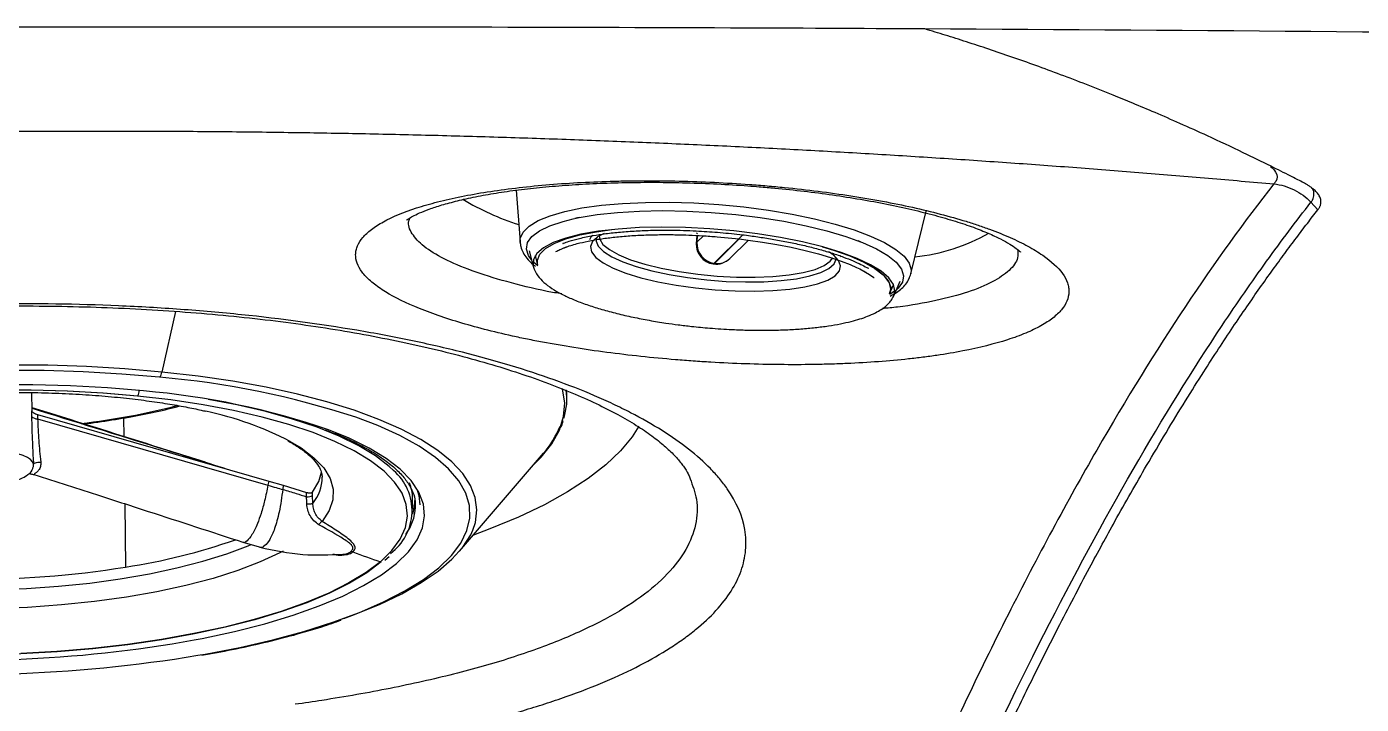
# Model space of a CAD drawing. Extents: x 527 to 611, y 788 to 934.
# Drawn here: x 569.44 to 575.27, y 879.63 to 882.59 of the extents above; entities that cross this region are included whole.
import ezdxf

# ---------------------------------------------------------------- set-up
doc = ezdxf.new("R2010")
doc.units = 0
doc.header["$MEASUREMENT"] = 0
doc.layers.add('1', color=4, linetype='Continuous')
doc.layers.add('GEOMETRY', color=3, linetype='Continuous', lineweight=25)

# ---------------------------------------------------------------- blocks, each defined once
blk = doc.blocks.new('2026_FLAIR')
at = {"layer": 'GEOMETRY'}
for p, q in [((44.5106, 78.5089), (44.5279, 78.2827)), ((47.9834, 78.456), (48.0137, 78.4225)), ((46.2353, 78.1434), (46.3019, 78.4166)), ((45.3011, 78.3183), (45.3031, 78.3223)), ((45.5018, 78.3137), (45.3764, 78.1893)), ((44.5281, 78.2799), (44.5279, 78.2827)), ((45.3003, 78.311), (45.2982, 78.2761)), ((45.3024, 78.3109), (45.3006, 78.2812)), ((45.3006, 78.2812), (45.3292, 78.3095)), ((45.3781, 78.189), (45.4857, 78.2958)), ((45.4446, 78.2104), (45.5257, 78.2909)), ((46.0157, 78.2833), (46.0049, 78.2875)), ((44.5681, 78.2442), (44.5859, 78.176)), ((44.594, 78.223), (44.6049, 78.1809)), ((45.8981, 78.2285), (45.8979, 78.2333)), ((45.3712, 78.1869), (45.3729, 78.1866)), ((45.3764, 78.1893), (45.3781, 78.189)), ((46.1427, 78.0555), (46.1603, 78.0952)), ((46.1607, 78.0475), (46.1893, 78.1119)), ((46.18, 78.0808), (46.1724, 78.0739)), ((46.1571, 78.0404), (46.1607, 78.0475)), ((43.0231, 77.9793), (42.9635, 77.7143)), ((42.3967, 77.5434), (42.395, 77.6243)), ((44.7326, 77.6014), (44.7324, 77.6142)), ((42.3929, 77.5448), (42.3934, 77.5192)), ((42.4198, 77.5289), (43.4301, 77.2374)), ((42.4202, 77.5099), (43.4266, 77.2195)), ((42.7955, 77.5135), (42.7966, 77.4324)), ((42.4003, 77.3395), (42.4016, 77.312)), ((44.2635, 76.9309), (44.6302, 77.3593)), ((43.4301, 77.2374), (43.4266, 77.2195)), ((43.4301, 77.2374), (43.4933, 77.2192)), ((43.4933, 77.2192), (43.4912, 77.2009)), ((43.4933, 77.2192), (43.5944, 77.1883)), ((45.2695, 77.2525), (45.2708, 77.248)), ((43.5951, 77.1695), (43.5944, 77.1883)), ((43.6215, 77.1746), (43.6209, 77.1889)), ((43.6224, 77.1403), (43.6215, 77.1746)), ((44.0596, 77.1146), (44.0586, 77.1629)), ((42.8006, 77.1386), (42.8043, 76.862)), ((44.071, 77.1233), (44.0711, 77.1333)), ((43.3169, 76.9705), (43.3936, 76.9482)), ((43.9375, 76.8926), (43.9564, 76.9087))]:
    blk.add_line(p, q, dxfattribs=at)
at = {"layer": 'GEOMETRY', "flags": 128}
for points in [[(44.5279, 78.2827), (44.5287, 78.2984), (44.5411, 78.3261), (44.5674, 78.3521), (44.607, 78.3759), (44.6593, 78.3973), (44.7235, 78.4158), (44.7985, 78.4311), (44.8832, 78.443), (44.976, 78.4512), (45.0754, 78.4557), (45.18, 78.4564), (45.2878, 78.4532), (45.3972, 78.4463), (45.5064, 78.4356), (45.6135, 78.4215), (45.7168, 78.4041), (45.8146, 78.3837), (45.9053, 78.3606), (45.9875, 78.3353), (46.0597, 78.3082), (46.1208, 78.2796), (46.1697, 78.2501), (46.2058, 78.2201), (46.2283, 78.1902), (46.2369, 78.1608), (46.2353, 78.1434)], [(44.5786, 78.2039), (44.5654, 78.2228), (44.5562, 78.2518), (44.5611, 78.2798), (44.58, 78.3063), (44.6126, 78.3309), (44.6583, 78.3531), (44.7164, 78.3726), (44.7594, 78.3834)], [(44.7594, 78.3834), (44.7858, 78.389), (44.8654, 78.4021), (44.9538, 78.4116), (45.0495, 78.4174), (45.1508, 78.4194), (45.2561, 78.4175), (45.3635, 78.4117), (45.4712, 78.4023), (45.5773, 78.3892), (45.68, 78.3728), (45.7776, 78.3534), (45.8684, 78.3312), (45.9509, 78.3067), (46.0158, 78.2833)], [(45.1482, 78.3473), (45.0493, 78.3451), (44.9561, 78.339), (44.8704, 78.3293), (44.7937, 78.316), (44.7274, 78.2993), (44.6726, 78.2797), (44.6304, 78.2574), (44.6015, 78.2329), (44.5863, 78.2065), (44.5852, 78.1787), (44.5859, 78.176)], [(44.6049, 78.1809), (44.6037, 78.2036), (44.6149, 78.2298), (44.6396, 78.2542), (44.6774, 78.2766), (44.7277, 78.2965), (44.7895, 78.3136), (44.8618, 78.3275), (44.9284, 78.3364)], [(44.8959, 78.32), (44.8668, 78.3046), (44.8516, 78.2926)], [(46.1607, 78.0475), (46.1657, 78.0684), (46.1597, 78.0966), (46.1397, 78.1254), (46.1061, 78.1544), (46.0594, 78.1829), (46.0005, 78.2104), (45.9304, 78.2366), (45.8504, 78.2608), (45.762, 78.2828), (45.6666, 78.302), (45.566, 78.3181), (45.462, 78.3309), (45.3565, 78.3402), (45.2512, 78.3456), (45.1482, 78.3473)], [(44.8459, 78.312), (44.8377, 78.303), (44.8312, 78.2921)], [(44.8516, 78.2926), (44.8442, 78.2842), (44.8353, 78.2621), (44.8401, 78.2389), (44.8587, 78.2151), (44.8905, 78.1913), (44.9348, 78.1682), (44.9904, 78.1464), (45.0559, 78.1263), (45.1297, 78.1086), (45.2099, 78.0936), (45.2944, 78.0817), (45.3811, 78.0732), (45.4679, 78.0684), (45.5525, 78.0674), (45.6327, 78.0702), (45.7066, 78.0766), (45.7723, 78.0867), (45.8281, 78.1), (45.8726, 78.1163), (45.9046, 78.1352), (45.9235, 78.1561), (45.9286, 78.1786), (45.9199, 78.2021), (45.8975, 78.2259), (45.8806, 78.2383)], [(44.86, 78.2927), (44.8603, 78.2868), (44.8699, 78.2638), (44.893, 78.2405), (44.9291, 78.2175), (44.9771, 78.1954), (45.0358, 78.1747), (45.1038, 78.156), (45.1791, 78.1399), (45.2598, 78.1267), (45.3438, 78.1168), (45.4288, 78.1104), (45.5127, 78.1077), (45.5933, 78.1088), (45.6683, 78.1136), (45.7359, 78.1221), (45.7943, 78.1339), (45.8419, 78.1489), (45.8775, 78.1665), (45.9001, 78.1864), (45.9092, 78.208), (45.9093, 78.2093)], [(44.8741, 78.3091), (44.876, 78.2953), (44.8903, 78.2722), (44.9182, 78.249), (44.9589, 78.2264), (45.0113, 78.2049), (45.0739, 78.1851), (45.145, 78.1676), (45.2228, 78.1529), (45.305, 78.1413), (45.3894, 78.1332), (45.4737, 78.1288), (45.5557, 78.1282), (45.633, 78.1314), (45.7035, 78.1384), (45.7654, 78.1489), (45.8169, 78.1627), (45.8566, 78.1793), (45.8835, 78.1984), (45.8944, 78.2133)], [(45.2982, 78.2761), (45.2983, 78.2768), (45.3006, 78.2812)], [(45.3891, 78.3053), (45.4855, 78.2958), (45.5243, 78.2911), (45.5871, 78.2822), (45.6495, 78.2718), (45.7127, 78.2595), (45.7741, 78.2458), (45.832, 78.2308), (45.8849, 78.2151), (45.9317, 78.1991), (45.9709, 78.1837), (45.9983, 78.1716), (46.0126, 78.1646), (46.0549, 78.1405), (46.0738, 78.1272), (46.0743, 78.1268), (46.0745, 78.1267), (46.0745, 78.1267), (46.0745, 78.1267)], [(46.1427, 78.0555), (46.1476, 78.0759), (46.1417, 78.1034), (46.1222, 78.1316), (46.0893, 78.1598), (46.0438, 78.1877), (45.9862, 78.2146), (45.9178, 78.2401), (45.8488, 78.2613)], [(45.8488, 78.2613), (45.8978, 78.2466), (45.969, 78.2216), (46.0295, 78.195), (46.0784, 78.1673), (46.1147, 78.1391), (46.1378, 78.1109), (46.1473, 78.0831), (46.1431, 78.0563), (46.1427, 78.0555)], [(46.0158, 78.2833), (46.0235, 78.2802), (46.0852, 78.2522), (46.1348, 78.2232), (46.1715, 78.1938), (46.1946, 78.1643), (46.2038, 78.1353), (46.1989, 78.1073), (46.18, 78.0808)], [(44.6057, 78.1781), (44.5885, 78.1933), (44.5844, 78.1975)], [(45.9314, 78.2163), (45.929, 78.22), (45.927, 78.2228)], [(45.3712, 78.1869), (45.3726, 78.1869), (45.3764, 78.1893)], [(45.3729, 78.1866), (45.3743, 78.1867), (45.3781, 78.189)], [(46.1657, 78.0685), (46.1474, 78.0563), (46.1415, 78.0528)], [(42.9635, 77.7143), (42.8008, 77.7284), (42.6342, 77.7382), (42.4649, 77.7436), (42.2939, 77.7447)], [(42.953, 77.6914), (42.7883, 77.7055), (42.6197, 77.7152), (42.4482, 77.7205), (42.2752, 77.7212), (42.1017, 77.7173), (41.9289, 77.7089), (41.7581, 77.6961), (41.5903, 77.6789), (41.4268, 77.6575), (41.2686, 77.632), (41.1169, 77.6025), (40.9726, 77.5693), (40.8368, 77.5326), (40.7103, 77.4926), (40.5941, 77.4497), (40.5828, 77.4451)], [(44.3215, 77.0228), (44.3329, 77.0571), (44.3397, 77.1114), (44.3326, 77.1654), (44.3118, 77.2188), (44.2774, 77.2713), (44.2295, 77.3224), (44.1686, 77.3719), (44.0949, 77.4195), (44.0091, 77.4648), (43.9115, 77.5075), (43.8029, 77.5474), (43.684, 77.5842), (43.5555, 77.6177), (43.4183, 77.6477), (43.2733, 77.6738), (43.1214, 77.6961), (42.9635, 77.7143)], [(40.4985, 77.2292), (40.5615, 77.2767), (40.637, 77.3226), (40.7244, 77.3665), (40.8232, 77.408), (40.9326, 77.4468), (41.0516, 77.4827), (41.1795, 77.5153), (41.3152, 77.5445), (41.4577, 77.5699), (41.606, 77.5914), (41.7588, 77.6089), (41.9151, 77.6221), (42.0736, 77.6311), (42.2332, 77.6357), (42.3926, 77.6358), (42.5506, 77.6316), (42.706, 77.623), (42.8576, 77.6101)], [(44.0044, 77.1985), (43.9798, 77.2332), (43.9338, 77.2805), (43.8747, 77.3262), (43.803, 77.3698), (43.7191, 77.411), (43.6237, 77.4495), (43.5176, 77.485), (43.4015, 77.5173), (43.2763, 77.5461), (43.143, 77.5712), (43.0027, 77.5923), (42.8563, 77.6094), (42.705, 77.6223), (42.5499, 77.6309), (42.3922, 77.6351), (42.2331, 77.6349)], [(42.8828, 77.6315), (42.7253, 77.6449), (42.5639, 77.6538), (42.3997, 77.6582), (42.2341, 77.658), (42.0683, 77.6532), (41.9036, 77.6439), (41.7413, 77.6302), (41.5825, 77.612), (41.4284, 77.5897), (41.2804, 77.5633), (41.1394, 77.533), (41.0065, 77.4991), (40.8828, 77.4618), (40.7692, 77.4215), (40.7363, 77.4084)], [(44.5858, 77.3075), (44.6203, 77.3423), (44.6669, 77.401), (44.6997, 77.4603), (44.7185, 77.52), (44.7233, 77.5797), (44.7139, 77.6391), (44.713, 77.6425)], [(44.7324, 77.6142), (44.7322, 77.6187), (44.731, 77.6352)], [(43.9751, 77.2839), (43.956, 77.3017), (43.8961, 77.3479), (43.8234, 77.3921), (43.7384, 77.4338), (43.6418, 77.4729), (43.5343, 77.5089), (43.4167, 77.5416), (43.2899, 77.5707), (43.165, 77.5944)], [(42.4198, 77.5289), (42.42, 77.5182), (42.4202, 77.5099)], [(43.1205, 76.4762), (43.1515, 76.4816), (43.3033, 76.5111), (43.4475, 76.5442), (43.5834, 76.5809), (43.7098, 76.6209), (43.826, 76.6638), (43.9312, 76.7094), (44.0246, 76.7574), (44.1056, 76.8074), (44.1736, 76.8592), (44.2283, 76.9123), (44.2691, 76.9663), (44.2959, 77.021), (44.3085, 77.0759), (44.3067, 77.1307), (44.2906, 77.185), (44.2602, 77.2384), (44.2159, 77.2906), (44.1579, 77.3412), (44.0865, 77.3898), (44.0024, 77.4362), (43.906, 77.48), (43.8106, 77.5165)], [(43.1045, 76.5435), (43.1397, 76.5503), (43.2807, 76.5806), (43.4136, 76.6145), (43.5373, 76.6517), (43.6509, 76.6921), (43.7535, 76.7352), (43.8444, 76.7808), (43.9228, 76.8284), (43.9882, 76.8778), (44.0401, 76.9286), (44.078, 76.9803), (44.1018, 77.0327), (44.1111, 77.0852), (44.106, 77.1375), (44.0864, 77.1891), (44.0525, 77.2398), (44.0047, 77.2891), (43.9431, 77.3366), (43.8684, 77.382), (43.7811, 77.4249), (43.6917, 77.4613)], [(45.0472, 77.4772), (45.0182, 77.4312), (44.967, 77.3692), (44.9027, 77.3083), (44.8256, 77.2486), (44.7359, 77.1906), (44.6341, 77.1344), (44.5207, 77.0803), (44.3962, 77.0286), (44.3239, 77.0015)], [(43.524, 77.4108), (43.5713, 77.3824), (43.6277, 77.3398), (43.6702, 77.2954), (43.6983, 77.2496), (43.7117, 77.2028), (43.7103, 77.1556), (43.6941, 77.1084), (43.6633, 77.0616)], [(42.4016, 77.312), (42.3982, 77.3222), (42.3895, 77.332), (42.3757, 77.3411), (42.3571, 77.3492), (42.3344, 77.3562), (42.3081, 77.3619), (42.279, 77.366), (42.2478, 77.3685)], [(43.621, 77.1886), (43.6487, 77.2355), (43.6603, 77.276)], [(43.918, 76.8855), (43.9678, 76.9343), (44.0043, 76.984), (44.0271, 77.0342), (44.036, 77.0847), (44.0311, 77.1349), (44.0123, 77.1845), (44.0044, 77.1985)], [(44.0589, 77.0935), (44.0671, 77.1236), (44.0704, 77.1632)], [(44.0799, 77.1934), (44.0855, 77.174), (44.0907, 77.1337)], [(43.7575, 76.6374), (43.8051, 76.6548), (43.9135, 76.6988), (44.0108, 76.7453), (44.0965, 76.7939), (44.1699, 76.8443), (44.2306, 76.8961), (44.2782, 76.9491), (44.3124, 77.0029), (44.3215, 77.0228)], [(43.4924, 76.9317), (43.4789, 76.9246), (43.3928, 76.8844), (43.295, 76.8469), (43.1865, 76.8124), (43.0683, 76.7813), (42.9417, 76.7539), (42.8079, 76.7304), (42.6682, 76.7111), (42.5239, 76.6962), (42.3766, 76.6858), (42.2275, 76.68), (42.0783, 76.6789), (41.9304, 76.6825), (41.7851, 76.6907), (41.6441, 76.7036), (41.5086, 76.7208), (41.38, 76.7424), (41.2595, 76.768), (41.2062, 76.7813)], [(41.329, 76.8382), (41.4227, 76.8194), (41.5458, 76.7995), (41.6751, 76.7836), (41.8094, 76.7719), (41.9475, 76.7644), (42.0881, 76.7612), (42.2298, 76.7625), (42.3712, 76.768), (42.5111, 76.7779), (42.6481, 76.792), (42.781, 76.8101), (42.9084, 76.8322), (43.0291, 76.8579), (43.1421, 76.8871), (43.2462, 76.9195), (43.3405, 76.9547), (43.3535, 76.9601)], [(43.9216, 76.8847), (43.8586, 76.8372), (43.7831, 76.7913), (43.6957, 76.7474), (43.5969, 76.7059), (43.4876, 76.6671), (43.3685, 76.6312), (43.2406, 76.5986), (43.1049, 76.5695), (42.9624, 76.544), (42.8141, 76.5225), (42.6613, 76.505), (42.505, 76.4918), (42.3465, 76.4828), (42.1869, 76.4783), (42.0275, 76.4781), (41.8695, 76.4823), (41.7141, 76.4909), (41.5625, 76.5038)], [(43.918, 76.8855), (43.8552, 76.8381), (43.7806, 76.7927)], [(43.7806, 76.7927), (43.7799, 76.7923), (43.6926, 76.7485), (43.594, 76.7071), (43.4849, 76.6683), (43.3661, 76.6325), (43.2385, 76.6), (43.103, 76.5709), (42.9608, 76.5455), (42.8129, 76.524), (42.6603, 76.5066), (42.5044, 76.4934), (42.3462, 76.4845)]]:
    blk.add_lwpolyline(points, dxfattribs=at)
at = {"layer": 'GEOMETRY'}
for centre, radius, start, end in [((44.8775, 79.4673), 1.1644, 239.02103, 252.22776), ((46.1585, 79.0724), 0.8604, 276.32417, 299.08731), ((45.383, 78.271), 0.085, 176.57769, 261.97944), ((45.389, 78.2768), 0.0885, 177.17859, 261.76522), ((45.3847, 78.2708), 0.085, 261.97944, 314.76286), ((45.3898, 78.2666), 0.0784, 261.38537, 314.29972), ((45.8056, 77.7502), 0.4829, 59.66383, 59.91179), ((42.9187, 77.721), 0.0453, 319.23418, 351.59776), ((42.6303, 73.9196), 3.7855, 71.83266, 85.10925), ((42.8287, 77.6311), 0.0357, 324.09275, 3.56933), ((42.606, 74.3074), 3.3356, 71.00331, 85.23849), ((44.472, 77.5959), 0.2606, 341.45631, 8.89028), ((42.2544, 80.5801), 3.111, 276.57556, 284.43793), ((42.4188, 77.5491), 0.0392, 229.64136, 272.07118), ((42.8538, 76.1182), 1.456, 62.5914, 78.05061), ((44.3389, 77.6192), 0.3903, 318.26491, 338.78274), ((43.8248, 77.1078), 0.2315, 306.32299, 49.52206), ((43.487, 77.254), 0.1768, 320.01272, 0.06063), ((43.8627, 77.1577), 0.196, 1.51755, 21.46464), ((43.6016, 77.2067), 0.0378, 260.16391, 301.85113), ((43.8464, 77.1356), 0.225, 324.46702, 356.86374), ((42.4177, 79.4399), 2.6067, 278.5284, 289.41171), ((43.7905, 76.9116), 0.0187, 67.76261, 95.83312), ((44.4724, 78.6127), 1.814, 248.16036, 252.20539), ((42.131, 81.0536), 4.2454, 259.97179, 279.12623), ((43.9239, 76.9038), 0.0193, 252.15207, 263.05339), ((42.1002, 82.1418), 5.6877, 264.32012, 280.17035), ((42.0889, 82.7224), 6.3308, 264.364, 279.37892)]:
    blk.add_arc(centre, radius, start, end, dxfattribs=at)
for points, knots in [([(46.2967, 79.2136), (46.0134, 79.2151), (44.2476, 79.2234), (41.7404, 79.223), (39.2984, 79.2076), (38.3391, 79.1991), (38.1211, 79.197)], [0.5441167, 0.5441167, 0.5441167, 0.5441167, 0.5679985, 0.6929985, 0.7554985, 0.7738818, 0.7738818, 0.7738818, 0.7738818]), ([(51.365, 79.1623), (50.8749, 79.1696), (49.1855, 79.1922), (47.496, 79.207), (46.2967, 79.2136)], [0.7738818, 0.7738818, 0.7738818, 0.7738818, 0.8152073, 0.9163255, 0.9163255, 0.9163255, 0.9163255]), ([(47.119, 78.9243), (47.1189, 78.9243), (47.08, 78.94), (47.0036, 78.9704), (46.891, 79.0134), (46.7823, 79.0534), (46.6776, 79.0905), (46.5768, 79.1249), (46.48, 79.1567), (46.387, 79.1862), (46.3264, 79.2046), (46.2967, 79.2136)], [0, 0, 0, 0, 0.000203, 0.141509, 0.278164, 0.410161, 0.53749, 0.660145, 0.778118, 0.891405, 1, 1, 1, 1]), ([(47.9456, 78.5444), (47.9288, 78.5531), (47.8833, 78.5764), (47.7975, 78.6195), (47.6763, 78.6787), (47.5436, 78.741), (47.415, 78.799), (47.3062, 78.8465), (47.2087, 78.8877), (47.1476, 78.9126), (47.119, 78.9243)], [0, 0, 0, 0, 0.060964, 0.164615, 0.311005, 0.500207, 0.645865, 0.77773, 0.895781, 1, 1, 1, 1]), ([(36.596, 78.4368), (36.6473, 78.4423), (36.7498, 78.4533), (36.9038, 78.4694), (37.0582, 78.4851), (37.213, 78.5004), (37.3682, 78.5153), (37.5238, 78.5298), (37.6798, 78.5439), (37.8362, 78.5576), (37.9929, 78.5709), (38.1501, 78.5838), (38.3076, 78.5963), (38.4656, 78.6084), (38.6239, 78.6201), (38.7827, 78.6313), (38.9418, 78.6421), (39.1013, 78.6525), (39.2612, 78.6625), (39.4215, 78.6721), (39.5822, 78.6812), (39.7433, 78.6898), (39.9048, 78.6981), (40.0667, 78.7059), (40.2289, 78.7132), (40.3916, 78.7201), (40.5546, 78.7265), (40.7181, 78.7325), (40.8819, 78.738), (41.0461, 78.7431), (41.2107, 78.7477), (41.3757, 78.7518), (41.5411, 78.7555), (41.7069, 78.7586), (41.873, 78.7613), (42.0396, 78.7635), (42.2525, 78.7657), (42.5112, 78.7673), (42.8153, 78.7676), (43.1184, 78.7662), (43.4204, 78.7632), (43.7213, 78.7586), (44.0212, 78.7525), (44.3199, 78.7448), (44.6177, 78.7355), (44.9143, 78.7247), (45.2099, 78.7124), (45.5044, 78.6987), (45.7978, 78.6834), (46.0902, 78.6667), (46.3814, 78.6485), (46.6716, 78.6289), (46.9608, 78.6079), (47.2488, 78.5855), (47.5358, 78.5618), (47.7266, 78.5448), (47.8219, 78.5363)], [0, 0, 0, 0, 0.01374, 0.027511, 0.041314, 0.055148, 0.069013, 0.08291, 0.096839, 0.110799, 0.124791, 0.138815, 0.152871, 0.166959, 0.181078, 0.195231, 0.209415, 0.223631, 0.23788, 0.252161, 0.266475, 0.280822, 0.295201, 0.309613, 0.324057, 0.338535, 0.353046, 0.36759, 0.382167, 0.396778, 0.411422, 0.426099, 0.44081, 0.455555, 0.470334, 0.485147, 0.499994, 0.527133, 0.554178, 0.581128, 0.607985, 0.634749, 0.66142, 0.688, 0.714488, 0.740886, 0.767194, 0.793412, 0.819542, 0.845583, 0.871536, 0.897401, 0.92318, 0.948872, 0.974479, 1, 1, 1, 1]), ([(47.8075, 78.6117), (47.8158, 78.6039), (47.8385, 78.5826), (47.8375, 78.5569), (47.8247, 78.54), (47.8219, 78.5363)], [0, 0, 0, 0, 0.308253, 0.846785, 1, 1, 1, 1]), ([(45.3771, 78.5432), (45.2742, 78.5482), (45.1722, 78.5505), (45.046, 78.5502), (45.0209, 78.5499), (44.9712, 78.5492), (44.9466, 78.5486), (44.8734, 78.5465), (44.8256, 78.5445), (44.7316, 78.5392), (44.6855, 78.5359), (44.5951, 78.5281), (44.5506, 78.5235), (44.4227, 78.5082), (44.3439, 78.4958), (44.2354, 78.4739), (44.2008, 78.4661), (44.1351, 78.4493), (44.1045, 78.4405), (44.0191, 78.4128), (43.9707, 78.3927), (43.9212, 78.3656), (43.9118, 78.36), (43.8943, 78.3488), (43.8861, 78.3431), (43.8636, 78.3259), (43.851, 78.3142), (43.8307, 78.2903), (43.823, 78.2782), (43.8152, 78.2596), (43.8132, 78.2533), (43.8104, 78.2407), (43.8097, 78.2344), (43.8091, 78.2024), (43.8187, 78.1768), (43.8477, 78.1383), (43.8598, 78.1254), (43.8818, 78.106), (43.8898, 78.0996), (43.9068, 78.0867), (43.9159, 78.0804), (43.9642, 78.0487), (44.0116, 78.0242), (44.0818, 77.9943), (44.0964, 77.9884), (44.1267, 77.9766), (44.1425, 77.9708), (44.1909, 77.9536), (44.225, 77.9425), (44.3321, 77.9102), (44.4102, 77.8901), (44.5165, 77.8666), (44.5382, 77.8621), (44.5819, 77.8532), (44.604, 77.8488), (44.6712, 77.8362), (44.7169, 77.8283), (44.8104, 77.8135), (44.8581, 77.8065), (44.9556, 77.7936), (45.0055, 77.7877), (45.106, 77.7769), (45.1567, 77.7721), (45.2332, 77.7658), (45.2589, 77.7638), (45.3101, 77.7602), (45.3356, 77.7586), (45.4628, 77.7511), (45.5634, 77.7476), (45.7126, 77.7461), (45.762, 77.7462), (45.8357, 77.7474), (45.8602, 77.748), (45.9085, 77.7494), (45.9324, 77.7503), (46.0502, 77.7554), (46.1399, 77.7621), (46.2464, 77.7736), (46.2674, 77.7761), (46.3088, 77.7813), (46.3292, 77.7841), (46.3888, 77.7929), (46.4266, 77.7994), (46.5349, 77.8204), (46.6, 77.8366), (46.6721, 77.8598), (46.6859, 77.8646), (46.7125, 77.8743), (46.7252, 77.8793), (46.7616, 77.8945), (46.7836, 77.9051), (46.823, 77.9271), (46.8405, 77.9384), (46.8708, 77.962), (46.8837, 77.9743), (46.9146, 78.0116), (46.9252, 78.0372), (46.9261, 78.0703), (46.9256, 78.0769), (46.9235, 78.0903), (46.9218, 78.0971), (46.9147, 78.1174), (46.9075, 78.131), (46.8787, 78.1714), (46.85, 78.1982), (46.8018, 78.2314), (46.7915, 78.2381), (46.7699, 78.2512), (46.7585, 78.2577), (46.7229, 78.2771), (46.697, 78.2897), (46.6412, 78.3144), (46.6112, 78.3264), (46.5631, 78.3441), (46.5466, 78.35), (46.5124, 78.3615), (46.4948, 78.3672), (46.4047, 78.395), (46.3266, 78.4155), (46.2005, 78.4434), (46.1569, 78.4523), (46.0894, 78.4649), (46.0664, 78.4689), (46.0202, 78.4768), (45.9969, 78.4806), (45.8796, 78.4987), (45.7827, 78.5109), (45.6579, 78.5233), (45.6327, 78.5256), (45.582, 78.53), (45.5565, 78.532), (45.4798, 78.5376), (45.4285, 78.5408), (45.3771, 78.5432)], [0, 0, 0, 0, 0.03125, 0.03125, 0.039062, 0.039062, 0.046875, 0.046875, 0.0625, 0.0625, 0.078125, 0.078125, 0.09375, 0.09375, 0.125, 0.125, 0.140625, 0.140625, 0.15625, 0.15625, 0.1875, 0.1875, 0.195312, 0.195312, 0.203125, 0.203125, 0.21875, 0.21875, 0.234375, 0.234375, 0.242187, 0.242187, 0.25, 0.25, 0.28125, 0.28125, 0.296875, 0.296875, 0.304687, 0.304687, 0.3125, 0.3125, 0.34375, 0.34375, 0.351562, 0.351562, 0.359375, 0.359375, 0.375, 0.375, 0.40625, 0.40625, 0.414062, 0.414062, 0.421875, 0.421875, 0.4375, 0.4375, 0.453125, 0.453125, 0.46875, 0.46875, 0.484375, 0.484375, 0.492187, 0.492187, 0.5, 0.5, 0.53125, 0.53125, 0.546875, 0.546875, 0.554688, 0.554688, 0.5625, 0.5625, 0.59375, 0.59375, 0.601563, 0.601563, 0.609375, 0.609375, 0.625, 0.625, 0.65625, 0.65625, 0.664063, 0.664063, 0.671875, 0.671875, 0.6875, 0.6875, 0.703125, 0.703125, 0.71875, 0.71875, 0.75, 0.75, 0.757813, 0.757813, 0.765625, 0.765625, 0.78125, 0.78125, 0.8125, 0.8125, 0.820313, 0.820313, 0.828125, 0.828125, 0.84375, 0.84375, 0.859375, 0.859375, 0.867188, 0.867188, 0.875, 0.875, 0.90625, 0.90625, 0.921875, 0.921875, 0.929688, 0.929688, 0.9375, 0.9375, 0.96875, 0.96875, 0.976563, 0.976563, 0.984375, 0.984375, 1, 1, 1, 1]), ([(44.0331, 78.3787), (44.0329, 78.3785), (44.032, 78.3777), (44.0399, 78.3839), (44.058, 78.3946), (44.0883, 78.4094), (44.1307, 78.4263), (44.1859, 78.4445), (44.2535, 78.4629), (44.3325, 78.4806), (44.4219, 78.4968), (44.5201, 78.5108), (44.6265, 78.5226), (44.7404, 78.532), (44.8617, 78.5388), (44.9889, 78.5428), (45.1204, 78.5438), (45.2545, 78.5417), (45.3893, 78.5366), (45.4957, 78.5301), (45.5794, 78.5236), (45.6618, 78.5164), (45.7696, 78.5049), (45.8947, 78.4886), (46.016, 78.4695), (46.132, 78.4481), (46.241, 78.4246), (46.3412, 78.3995), (46.4312, 78.3733), (46.5096, 78.3469), (46.5751, 78.3209), (46.6283, 78.296), (46.6692, 78.2733), (46.6966, 78.2545), (46.711, 78.2427), (46.7161, 78.2366), (46.7149, 78.2382), (46.7148, 78.2384)], [0, 0, 0, 0, 0.00868, 0.031111, 0.055124, 0.081002, 0.10873, 0.138082, 0.168702, 0.200187, 0.232151, 0.264286, 0.296284, 0.329001, 0.36234, 0.396139, 0.430227, 0.464431, 0.498545, 0.532443, 0.545139, 0.562579, 0.595782, 0.629194, 0.66283, 0.696565, 0.730176, 0.763453, 0.796166, 0.828078, 0.858941, 0.888947, 0.918774, 0.947769, 0.972715, 0.996515, 1, 1, 1, 1]), ([(47.822, 78.5363), (47.5643, 78.2094), (47.3059, 77.8219), (46.9184, 77.1484), (46.7892, 76.9086), (46.5312, 76.3981), (46.4024, 76.1275), (46.2738, 75.8415)], [0, 0, 0, 0, 0.5, 0.5, 0.75, 0.75, 1, 1, 1, 1]), ([(47.822, 78.5363), (47.8525, 78.533), (47.8825, 78.5242), (47.9375, 78.4969), (47.9625, 78.4783), (47.9834, 78.456)], [0, 0, 0, 0, 0.5, 0.5, 1, 1, 1, 1]), ([(48.0137, 78.4225), (48.0148, 78.4239), (48.0169, 78.4268), (48.0197, 78.4311), (48.022, 78.4355), (48.0239, 78.4398), (48.0254, 78.4442), (48.0265, 78.4486), (48.0277, 78.4567), (48.027, 78.4685), (48.0208, 78.484), (48.0097, 78.4994), (47.9961, 78.5121), (47.9829, 78.5222), (47.9717, 78.5297), (47.9594, 78.5371), (47.9502, 78.542), (47.9456, 78.5444)], [0, 0, 0, 0, 0.035842, 0.071646, 0.107427, 0.143198, 0.178977, 0.214776, 0.250613, 0.375902, 0.501177, 0.625913, 0.750606, 0.813011, 0.875325, 0.937628, 1, 1, 1, 1]), ([(47.9834, 78.456), (47.9834, 78.456), (47.9861, 78.4593), (47.9938, 78.4706), (47.9978, 78.4903), (47.9968, 78.5081), (47.9877, 78.5174), (47.9867, 78.5184)], [0, 0, 0, 0, 0.000002, 0.162234, 0.553075, 0.949427, 1, 1, 1, 1]), ([(46.4264, 75.7541), (46.6865, 76.3267), (46.9469, 76.8379), (47.3366, 77.5132), (47.4663, 77.723), (47.6606, 78.015), (47.7252, 78.1085), (47.8222, 78.2431), (47.8544, 78.287), (47.919, 78.3729), (47.9513, 78.4149), (47.9834, 78.456)], [0, 0, 0, 0, 0.5, 0.5, 0.75, 0.75, 0.875, 0.875, 0.9375, 0.9375, 1, 1, 1, 1]), ([(44.7099, 78.0554), (44.6886, 78.0591), (44.6007, 78.0746), (44.4663, 78.1086), (44.3129, 78.156), (44.1918, 78.2081), (44.1024, 78.2628), (44.0529, 78.3187), (44.0348, 78.3613), (44.046, 78.3838), (44.0483, 78.3885)], [0, 0, 0, 0, 0.048753, 0.200977, 0.353198, 0.505152, 0.657103, 0.808953, 0.960802, 1, 1, 1, 1]), ([(44.7896, 78.3898), (44.7894, 78.3898), (44.7825, 78.3886), (44.7747, 78.3868), (44.7672, 78.3852)], [0, 0, 0, 0, 0.037031, 1, 1, 1, 1]), ([(46.019, 74.6887), (46.0271, 74.7088), (46.0434, 74.7492), (46.0679, 74.8097), (46.0926, 74.8703), (46.1176, 74.931), (46.1427, 74.9919), (46.1681, 75.0529), (46.1937, 75.114), (46.2195, 75.1751), (46.2456, 75.2364), (46.2718, 75.2977), (46.2983, 75.3591), (46.3249, 75.4206), (46.3518, 75.482), (46.3789, 75.5436), (46.4062, 75.6051), (46.4338, 75.6666), (46.4615, 75.7282), (46.4895, 75.7897), (46.5452, 75.9114), (46.6316, 76.0963), (46.7518, 76.3447), (46.881, 76.6021), (47.0072, 76.8432), (47.1364, 77.0801), (47.2762, 77.326), (47.4054, 77.5411), (47.5102, 77.7078), (47.5792, 77.8147), (47.6419, 77.9093), (47.7022, 77.9981), (47.76, 78.0813), (47.8154, 78.1591), (47.8684, 78.2318), (47.919, 78.2997), (47.9671, 78.363), (47.9984, 78.403), (48.0137, 78.4225)], [0, 0, 0, 0, 0.012229, 0.024563, 0.037003, 0.049548, 0.062199, 0.074955, 0.087816, 0.100782, 0.113854, 0.127031, 0.140313, 0.153701, 0.167193, 0.18079, 0.194493, 0.208301, 0.222213, 0.236231, 0.250353, 0.305977, 0.366131, 0.430808, 0.500001, 0.555662, 0.624786, 0.70992, 0.749659, 0.782286, 0.813708, 0.843927, 0.872942, 0.900755, 0.927367, 0.952777, 0.976988, 1, 1, 1, 1]), ([(44.6839, 78.2402), (44.6839, 78.2402), (44.6839, 78.2402), (44.6839, 78.2402), (44.684, 78.2402), (44.6897, 78.2433), (44.7091, 78.2529), (44.741, 78.2649), (44.7813, 78.2765), (44.8262, 78.287), (44.8815, 78.2965), (44.9429, 78.3043), (45.0074, 78.3099), (45.0757, 78.3135), (45.1445, 78.3149), (45.2078, 78.3146), (45.2679, 78.3128), (45.3266, 78.31), (45.3679, 78.3069), (45.3891, 78.3053)], [0, 0, 0, 0, 0.000004, 0.000017, 0.000105, 0.001335, 0.049646, 0.156258, 0.213591, 0.297084, 0.38885, 0.470706, 0.557157, 0.643159, 0.72492, 0.802634, 0.861893, 0.929092, 1, 1, 1, 1]), ([(44.715, 78.2759), (44.715, 78.2759), (44.715, 78.2759), (44.715, 78.2759), (44.715, 78.276), (44.716, 78.2763), (44.7244, 78.2795), (44.7472, 78.2874), (44.789, 78.299), (44.8431, 78.3102), (44.9031, 78.3194), (44.9661, 78.3264), (45.0344, 78.3313), (45.107, 78.3341), (45.1765, 78.3347), (45.2408, 78.3334), (45.3099, 78.3308), (45.3597, 78.3272), (45.3907, 78.3249)], [0, 0, 0, 0, 0.000005, 0.000033, 0.000136, 0.000726, 0.007699, 0.064391, 0.160215, 0.265841, 0.356654, 0.452802, 0.549613, 0.644343, 0.743709, 0.81702, 0.886081, 1, 1, 1, 1]), ([(45.3907, 78.3249), (45.4231, 78.322), (45.4688, 78.3179), (45.5351, 78.3096), (45.5907, 78.3018), (45.6544, 78.2912), (45.7179, 78.2789), (45.7799, 78.265), (45.8387, 78.2498), (45.8928, 78.2336), (45.9411, 78.217), (45.9827, 78.2005), (46.0161, 78.1852), (46.0369, 78.1743), (46.047, 78.1686), (46.0492, 78.1672), (46.0495, 78.167), (46.0495, 78.167), (46.0495, 78.167)], [0, 0, 0, 0, 0.119224, 0.16787, 0.247781, 0.329384, 0.415341, 0.502984, 0.59102, 0.678217, 0.763322, 0.844708, 0.919535, 0.98049, 0.997043, 0.99992, 0.999999, 1, 1, 1, 1]), ([(44.5279, 78.2827), (44.5288, 78.2759), (44.5311, 78.2583), (44.541, 78.2347), (44.559, 78.2088), (44.5764, 78.19), (44.5921, 78.1792), (44.595, 78.1772)], [0, 0, 0, 0, 0.142384, 0.368182, 0.608073, 0.928446, 1, 1, 1, 1]), ([(44.7169, 78.2767), (44.7168, 78.2766), (44.7163, 78.2764), (44.7157, 78.2762), (44.7152, 78.276), (44.715, 78.2759), (44.715, 78.2759), (44.715, 78.2759), (44.715, 78.2759), (44.715, 78.2759), (44.715, 78.2759), (44.715, 78.2759), (44.715, 78.2759), (44.715, 78.2759)], [0, 0, 0, 0, 0.202092, 0.788067, 0.977659, 0.991304, 0.993995, 0.995243, 0.995964, 0.996703, 0.9975, 0.998712, 1, 1, 1, 1]), ([(44.7168, 78.2766), (44.7169, 78.2767), (44.717, 78.2767), (44.7169, 78.2767), (44.7169, 78.2767), (44.7169, 78.2767), (44.7169, 78.2767)], [0, 0, 0, 0, 0.8781367, 0.9625281, 0.9878557, 1, 1, 1, 1]), ([(44.7214, 78.2573), (44.7214, 78.2573), (44.7214, 78.2573), (44.7215, 78.2573), (44.7223, 78.2576), (44.7248, 78.2586), (44.7281, 78.2599), (44.731, 78.2609), (44.7322, 78.2613), (44.7324, 78.2615), (44.7325, 78.2615), (44.7325, 78.2615)], [0, 0, 0, 0, 0.002075, 0.012419, 0.051434, 0.284544, 0.686958, 0.922776, 0.979097, 0.99699, 1, 1, 1, 1]), ([(44.8603, 78.2945), (44.86, 78.2946), (44.8594, 78.2947), (44.8645, 78.2995), (44.8664, 78.3014)], [0, 0, 0, 0, 0.619109, 1, 1, 1, 1]), ([(45.8762, 78.2403), (45.8803, 78.2377), (45.8941, 78.2292), (45.9053, 78.217), (45.9095, 78.2088), (45.9093, 78.209), (45.9092, 78.209)], [0, 0, 0, 0, 0.141594, 0.479121, 0.804843, 1, 1, 1, 1]), ([(46.7017, 78.2499), (46.7029, 78.2376), (46.7063, 78.206), (46.6699, 78.1576), (46.5969, 78.1069), (46.489, 78.0621), (46.3479, 78.0255), (46.22, 78.0015), (46.1335, 77.9933), (46.1109, 77.9912)], [0, 0, 0, 0, 0.105169, 0.272132, 0.439098, 0.606062, 0.773515, 0.940969, 1, 1, 1, 1]), ([(44.5859, 78.176), (44.5875, 78.1708), (44.5931, 78.1527), (44.6107, 78.126), (44.6387, 78.099), (44.676, 78.0728), (44.7205, 78.0487), (44.7704, 78.0266), (44.825, 78.0064), (44.8854, 77.9874), (44.9505, 77.9699), (45.02, 77.954), (45.0918, 77.94), (45.1584, 77.929), (45.2203, 77.9204), (45.2841, 77.9127), (45.3301, 77.9086), (45.3565, 77.9063)], [0, 0, 0, 0, 0.031358, 0.109939, 0.186457, 0.265382, 0.34235, 0.412932, 0.485486, 0.554105, 0.625144, 0.695853, 0.763963, 0.830751, 0.879476, 0.930747, 1, 1, 1, 1]), ([(46.0299, 78.1556), (46.0299, 78.1556), (46.0299, 78.1556), (46.0301, 78.1555), (46.0309, 78.1551), (46.034, 78.1533), (46.0374, 78.1513), (46.0396, 78.15), (46.0402, 78.1497), (46.0402, 78.1497), (46.0402, 78.1497)], [0, 0, 0, 0, 0.002251, 0.009086, 0.039381, 0.268622, 0.821867, 0.954255, 0.993617, 1, 1, 1, 1]), ([(46.1444, 78.0456), (46.1539, 78.0508), (46.173, 78.061), (46.1955, 78.0782), (46.2137, 78.0974), (46.2274, 78.1183), (46.2328, 78.1356), (46.2353, 78.1434)], [0, 0, 0, 0, 0.2210047, 0.4383963, 0.6458994, 0.8401945, 1, 1, 1, 1]), ([(45.3565, 77.9063), (45.3892, 77.9039), (45.4353, 77.9006), (45.5028, 77.8979), (45.5595, 77.8966), (45.6251, 77.8967), (45.6909, 77.8986), (45.7559, 77.9024), (45.818, 77.9081), (45.8758, 77.9156), (45.9282, 77.9247), (45.9737, 77.9348), (46.0128, 77.9457), (46.0489, 77.9583), (46.0798, 77.9719), (46.1084, 77.9883), (46.1277, 78.0028), (46.1434, 78.0194), (46.1525, 78.0313), (46.1562, 78.0388), (46.1571, 78.0404)], [0, 0, 0, 0, 0.086862, 0.122415, 0.18089, 0.24077, 0.304032, 0.36877, 0.43407, 0.499051, 0.562779, 0.623891, 0.679454, 0.733657, 0.797233, 0.850642, 0.913287, 0.950955, 0.989195, 1, 1, 1, 1]), ([(43.639, 76.0459), (43.6416, 76.0463), (43.6443, 76.0466), (43.6495, 76.0474), (43.6574, 76.0485), (43.6757, 76.0512), (43.7122, 76.0567), (43.7431, 76.0615), (43.8045, 76.0712), (43.8449, 76.078), (43.9642, 76.0988), (44.0415, 76.1135), (44.2665, 76.1605), (44.4076, 76.1954), (44.5724, 76.2441), (44.6048, 76.2541), (44.6683, 76.2747), (44.6993, 76.2851), (44.7897, 76.3171), (44.8466, 76.3392), (45.0078, 76.4077), (45.1023, 76.4564), (45.2039, 76.5214), (45.2234, 76.5346), (45.2607, 76.5614), (45.2784, 76.5749), (45.3286, 76.6158), (45.3582, 76.6435), (45.4356, 76.7279), (45.4722, 76.7858), (45.4987, 76.8601), (45.5031, 76.8751), (45.5098, 76.9052), (45.5122, 76.9202), (45.5163, 76.9654), (45.5151, 76.9954), (45.4999, 77.0853), (45.4744, 77.1449), (45.4229, 77.2188), (45.4116, 77.2336), (45.3871, 77.263), (45.3739, 77.2776), (45.3317, 77.3209), (45.2999, 77.3492), (45.1942, 77.4324), (45.1098, 77.4857), (44.9864, 77.5493), (44.9608, 77.5619), (44.908, 77.5868), (44.8808, 77.5989), (44.7972, 77.6347), (44.7386, 77.6577), (44.5546, 77.7236), (44.421, 77.7639), (44.2398, 77.8095), (44.2028, 77.8183), (44.1276, 77.8356), (44.0895, 77.8439), (43.9739, 77.868), (43.8952, 77.8828), (43.6536, 77.9239), (43.4857, 77.9466), (43.2671, 77.9691), (43.2229, 77.9733), (43.1337, 77.9811), (43.089, 77.9846), (42.9544, 77.9943), (42.8642, 77.9995), (42.5921, 78.0113), (42.4088, 78.014), (42.1771, 78.011), (42.1306, 78.01), (42.0375, 78.0075), (41.9911, 78.0059), (41.8525, 78.0002), (41.7609, 77.9951), (41.4887, 77.9761), (41.3103, 77.9584), (41.0914, 77.9298), (41.0479, 77.9238), (40.9611, 77.9111), (40.9182, 77.9044), (40.7911, 77.8836), (40.7084, 77.8686), (40.4663, 77.8203), (40.3128, 77.7837), (40.1311, 77.7322), (40.0952, 77.7217), (40.0246, 77.6999), (39.99, 77.6888), (39.8884, 77.6549), (39.8238, 77.6314), (39.6388, 77.5586), (39.5273, 77.5069), (39.4029, 77.438), (39.3788, 77.4241), (39.3321, 77.3957), (39.3096, 77.3814), (39.245, 77.3381), (39.2057, 77.3089), (39.0985, 77.22), (39.0414, 77.1593), (38.9884, 77.0817), (38.9788, 77.0661), (38.9613, 77.0347), (38.9535, 77.0189), (38.9332, 76.9719), (38.9237, 76.9407), (38.9066, 76.8475), (38.9107, 76.7861), (38.9353, 76.7105), (38.9412, 76.6955), (38.9551, 76.6655), (38.963, 76.6506), (38.9896, 76.6064), (39.0111, 76.5777), (39.0866, 76.4936), (39.1516, 76.4403), (39.2514, 76.3775), (39.2723, 76.3651), (39.316, 76.3407), (39.3388, 76.3287), (39.4094, 76.2936), (39.4596, 76.2713), (39.6192, 76.2075), (39.7378, 76.1691), (39.9013, 76.1262), (39.9348, 76.1178), (40.0033, 76.1017), (40.0383, 76.0938), (40.1446, 76.0713), (40.2177, 76.0575), (40.4435, 76.0193), (40.6026, 75.9982), (40.7706, 75.9812)], [0, 0, 0, 0, 0.000488, 0.000488, 0.000977, 0.001953, 0.003906, 0.007812, 0.007812, 0.015625, 0.015625, 0.03125, 0.03125, 0.0625, 0.0625, 0.070312, 0.070312, 0.078125, 0.078125, 0.09375, 0.09375, 0.125, 0.125, 0.132812, 0.132812, 0.140625, 0.140625, 0.15625, 0.15625, 0.1875, 0.1875, 0.195313, 0.195313, 0.203125, 0.203125, 0.21875, 0.21875, 0.25, 0.25, 0.257813, 0.257813, 0.265625, 0.265625, 0.28125, 0.28125, 0.3125, 0.3125, 0.320313, 0.320313, 0.328125, 0.328125, 0.34375, 0.34375, 0.375, 0.375, 0.382813, 0.382813, 0.390625, 0.390625, 0.40625, 0.40625, 0.4375, 0.4375, 0.445313, 0.445313, 0.453125, 0.453125, 0.46875, 0.46875, 0.5, 0.5, 0.507813, 0.507813, 0.515625, 0.515625, 0.53125, 0.53125, 0.5625, 0.5625, 0.570313, 0.570313, 0.578125, 0.578125, 0.59375, 0.59375, 0.625, 0.625, 0.632813, 0.632813, 0.640625, 0.640625, 0.65625, 0.65625, 0.6875, 0.6875, 0.695313, 0.695313, 0.703125, 0.703125, 0.71875, 0.71875, 0.75, 0.75, 0.757813, 0.757813, 0.765625, 0.765625, 0.78125, 0.78125, 0.8125, 0.8125, 0.820312, 0.820312, 0.828125, 0.828125, 0.84375, 0.84375, 0.875, 0.875, 0.882812, 0.882812, 0.890625, 0.890625, 0.90625, 0.90625, 0.9375, 0.9375, 0.945312, 0.945312, 0.953125, 0.953125, 0.96875, 0.96875, 1, 1, 1, 1]), ([(41.0223, 77.9094), (41.0541, 77.914), (41.1455, 77.9272), (41.3008, 77.9462), (41.4891, 77.9653), (41.6819, 77.9807), (41.8781, 77.9922), (42.0766, 77.9998), (42.2765, 78.0033), (42.4765, 78.0028), (42.6754, 77.9983), (42.8721, 77.9898), (43.0654, 77.9772), (43.2542, 77.9609), (43.4375, 77.9409), (43.6142, 77.9172), (43.7847, 77.89), (43.9495, 77.8594), (44.1087, 77.8251), (44.2613, 77.7877), (44.4061, 77.7472), (44.5422, 77.7041), (44.6682, 77.659), (44.7834, 77.6123), (44.8867, 77.5647), (44.9775, 77.5169), (45.0553, 77.4698), (45.1198, 77.4243), (45.172, 77.3808), (45.2131, 77.3394), (45.2433, 77.3015), (45.2617, 77.272), (45.2674, 77.2578), (45.2695, 77.2525)], [0, 0, 0, 0, 0.017613, 0.050804, 0.084358, 0.118183, 0.152246, 0.186499, 0.220888, 0.255349, 0.289802, 0.32417, 0.358385, 0.392389, 0.426132, 0.459557, 0.49264, 0.52603, 0.559688, 0.593539, 0.627488, 0.661404, 0.695147, 0.728588, 0.761599, 0.794059, 0.825867, 0.856953, 0.887327, 0.918251, 0.949442, 0.981193, 1, 1, 1, 1]), ([(42.0506, 77.6188), (42.0604, 77.6194), (42.1112, 77.6223), (42.2045, 77.6247), (42.3291, 77.6259), (42.4524, 77.6238), (42.5725, 77.619), (42.6876, 77.6114), (42.7963, 77.6014), (42.8968, 77.5894), (42.9879, 77.576), (43.0674, 77.5618), (43.1228, 77.5505), (43.1474, 77.5444), (43.1534, 77.5429)], [0, 0, 0, 0, 0.023572, 0.122011, 0.220768, 0.319384, 0.417414, 0.514469, 0.610159, 0.704098, 0.795919, 0.885287, 0.971943, 1, 1, 1, 1]), ([(43.1535, 77.3201), (43.0785, 77.3437), (42.8261, 77.4231), (42.5738, 77.5026), (42.3964, 77.5584)], [0, 0, 0, 0, 0.297058, 1, 1, 1, 1]), ([(42.3964, 77.5558), (42.5798, 77.499), (42.8706, 77.409), (43.1613, 77.3177), (43.2686, 77.284)], [0, 0, 0, 0, 0.630831, 1, 1, 1, 1]), ([(42.6209, 77.4878), (42.6261, 77.4883), (42.6738, 77.4934), (42.7606, 77.5067), (42.8793, 77.5278), (42.9732, 77.5478), (43.0245, 77.5617), (43.041, 77.5662)], [0, 0, 0, 0, 0.0340053, 0.3118119, 0.5899429, 0.8685295, 1, 1, 1, 1]), ([(42.3929, 77.5448), (42.3939, 77.5434), (42.3958, 77.5404), (42.402, 77.5361), (42.41, 77.532), (42.4166, 77.5299), (42.4198, 77.5289)], [0, 0, 0, 0, 0.248129, 0.497083, 0.747662, 1, 1, 1, 1]), ([(42.3934, 77.5192), (42.3945, 77.4821), (42.3963, 77.4235), (42.3992, 77.3621), (42.4003, 77.3395)], [0, 0, 0, 0, 0.632278, 1, 1, 1, 1]), ([(42.4202, 77.5099), (42.4214, 77.4783), (42.4239, 77.4166), (42.4305, 77.3524), (42.4338, 77.321)], [0, 0, 0, 0, 0.5114923, 1, 1, 1, 1]), ([(44.7053, 77.4711), (44.707, 77.4743), (44.7122, 77.4838), (44.7144, 77.4937), (44.7158, 77.5003)], [0, 0, 0, 0, 0.337559, 1, 1, 1, 1]), ([(43.6772, 77.4616), (43.7056, 77.4505), (43.7644, 77.4276), (43.8407, 77.3903), (43.9084, 77.3507), (43.9643, 77.3101), (44.0085, 77.2691), (44.0409, 77.2282), (44.0615, 77.1878), (44.0713, 77.1539), (44.0701, 77.1329), (44.0696, 77.1251)], [0, 0, 0, 0, 0.109596, 0.226709, 0.343404, 0.459672, 0.575658, 0.691719, 0.808842, 0.929238, 1, 1, 1, 1]), ([(43.5115, 77.4154), (43.5279, 77.4061), (43.563, 77.386), (43.6029, 77.355), (43.6339, 77.3241), (43.6529, 77.2959), (43.6623, 77.2734), (43.6628, 77.2608), (43.6631, 77.2551)], [0, 0, 0, 0, 0.152303, 0.327528, 0.501396, 0.675494, 0.854228, 1, 1, 1, 1]), ([(42.2259, 77.2243), (42.2391, 77.2252), (42.2683, 77.2272), (42.3096, 77.2353), (42.3475, 77.2466), (42.3657, 77.2581), (42.3747, 77.2638)], [0, 0, 0, 0, 0.214663, 0.474964, 0.740535, 1, 1, 1, 1]), ([(42.4016, 77.312), (42.4012, 77.3066), (42.4004, 77.2964), (42.3913, 77.2787), (42.381, 77.267), (42.3755, 77.2646), (42.3745, 77.2642)], [0, 0, 0, 0, 0.209871, 0.401481, 0.898298, 1, 1, 1, 1]), ([(42.3867, 77.2712), (42.3867, 77.271), (42.3867, 77.2699), (42.3916, 77.2691), (42.3996, 77.2674), (42.4047, 77.2662)], [0, 0, 0, 0, 0.106016, 0.417003, 1, 1, 1, 1]), ([(42.4016, 77.312), (42.402, 77.3129), (42.403, 77.3149), (42.4102, 77.3176), (42.4208, 77.3199), (42.4295, 77.3207), (42.4338, 77.321)], [0, 0, 0, 0, 0.242376, 0.499967, 0.757577, 1, 1, 1, 1]), ([(42.4043, 77.2663), (42.5013, 77.2351), (42.6679, 77.1816), (42.9725, 77.0831), (43.1794, 77.0154), (43.3173, 76.9703)], [0, 0, 0, 0, 0.317664, 0.545226, 1, 1, 1, 1]), ([(42.4338, 77.321), (42.4338, 77.3141), (42.434, 77.301), (42.4256, 77.2848), (42.4164, 77.2762), (42.4101, 77.2717), (42.4068, 77.2691), (42.405, 77.2674), (42.4045, 77.2662), (42.4045, 77.2666), (42.4045, 77.2668)], [0, 0, 0, 0, 0.233299, 0.442011, 0.626225, 0.709155, 0.787679, 0.86621, 0.949152, 1, 1, 1, 1]), ([(43.4266, 77.2195), (43.422, 77.1972), (43.4138, 77.1571), (43.3979, 77.0994), (43.3794, 77.0469), (43.357, 77.0008), (43.3352, 76.9758), (43.3207, 76.9646), (43.3174, 76.9704), (43.3174, 76.9704)], [0, 0, 0, 0, 0.205572, 0.370535, 0.506076, 0.677919, 0.838498, 0.999076, 1, 1, 1, 1]), ([(43.4266, 77.2195), (43.4386, 77.2161), (43.4602, 77.2098), (43.4817, 77.2036), (43.4912, 77.2009)], [0, 0, 0, 0, 0.559371, 1, 1, 1, 1]), ([(45.2708, 77.248), (45.2819, 77.2181), (45.3066, 77.1513), (45.3001, 77.0471), (45.2581, 76.9375), (45.1775, 76.8312), (45.0601, 76.7291), (44.9049, 76.6331), (44.7148, 76.5442), (44.493, 76.4636), (44.2415, 76.3923), (43.9644, 76.3305), (43.7282, 76.2886), (43.5851, 76.2678), (43.5461, 76.2622)], [0, 0, 0, 0, 0.071483, 0.159814, 0.248321, 0.33711, 0.425615, 0.51554, 0.605764, 0.695693, 0.785767, 0.876134, 0.966216, 1, 1, 1, 1]), ([(43.4912, 77.2009), (43.4868, 77.1683), (43.4807, 77.123), (43.4666, 77.0648), (43.4563, 77.0311), (43.4454, 77.0036), (43.4307, 76.9749), (43.4127, 76.9534), (43.3987, 76.9447), (43.3936, 76.9482), (43.3936, 76.9482)], [0, 0, 0, 0, 0.288435, 0.401172, 0.499466, 0.588388, 0.672302, 0.835185, 0.998068, 1, 1, 1, 1]), ([(43.4912, 77.2009), (43.5106, 77.1952), (43.5456, 77.185), (43.5799, 77.1742), (43.5951, 77.1695)], [0, 0, 0, 0, 0.556579, 1, 1, 1, 1]), ([(43.5944, 77.1883), (43.5958, 77.1879), (43.5985, 77.1871), (43.6028, 77.1863), (43.607, 77.1858), (43.611, 77.1858), (43.6146, 77.1861), (43.6175, 77.1867), (43.6198, 77.1877), (43.6206, 77.1886), (43.621, 77.1891)], [0, 0, 0, 0, 0.1305453, 0.2545743, 0.378064, 0.5071102, 0.6343409, 0.7547146, 0.8744805, 1, 1, 1, 1]), ([(43.5963, 77.1367), (43.5961, 77.1428), (43.5958, 77.1538), (43.5953, 77.1646), (43.5951, 77.1695)], [0, 0, 0, 0, 0.55197, 1, 1, 1, 1]), ([(43.6225, 77.1403), (43.6221, 77.14), (43.6213, 77.1394), (43.6191, 77.1386), (43.6162, 77.1378), (43.6125, 77.1372), (43.6084, 77.1367), (43.6042, 77.1365), (43.6001, 77.1365), (43.5975, 77.1367), (43.5963, 77.1367)], [0, 0, 0, 0, 0.115116, 0.238301, 0.367522, 0.499988, 0.632456, 0.761682, 0.884876, 1, 1, 1, 1]), ([(43.6494, 77.0469), (43.6417, 77.0522), (43.6265, 77.0628), (43.6099, 77.0858), (43.5989, 77.111), (43.5972, 77.1283), (43.5963, 77.1367)], [0, 0, 0, 0, 0.2676391, 0.5263634, 0.7686163, 1, 1, 1, 1]), ([(43.6633, 77.0616), (43.6572, 77.0665), (43.6452, 77.0762), (43.6325, 77.0966), (43.6241, 77.1185), (43.623, 77.1333), (43.6224, 77.1403)], [0, 0, 0, 0, 0.265513, 0.525918, 0.775995, 1, 1, 1, 1]), ([(43.6633, 77.0616), (43.6622, 77.0611), (43.6601, 77.06), (43.6564, 77.0566), (43.6526, 77.052), (43.6504, 77.0486), (43.6494, 77.0469)], [0, 0, 0, 0, 0.24385, 0.5, 0.756149, 1, 1, 1, 1]), ([(43.7886, 76.9302), (43.7921, 76.9338), (43.7975, 76.9393), (43.7976, 76.9483), (43.7931, 76.9578), (43.7795, 76.9701), (43.7344, 76.9993), (43.6873, 77.0257), (43.6494, 77.0469)], [0, 0, 0, 0, 0.12422, 0.185097, 0.245597, 0.367311, 0.491637, 1, 1, 1, 1]), ([(43.7976, 76.9289), (43.8003, 76.9316), (43.8063, 76.9375), (43.8089, 76.9498), (43.799, 76.9667), (43.7708, 76.9917), (43.7242, 77.0232), (43.6837, 77.0488), (43.6633, 77.0616)], [0, 0, 0, 0, 0.087557, 0.19388, 0.32415, 0.465129, 0.730928, 1, 1, 1, 1]), ([(43.3914, 76.9487), (43.4536, 76.9354), (43.5731, 76.9097), (43.6947, 76.9157), (43.7529, 76.9186)], [0, 0, 0, 0, 0.521226, 1, 1, 1, 1]), ([(43.7106, 76.9183), (43.7122, 76.9179), (43.7257, 76.9145), (43.7435, 76.9136), (43.7561, 76.9152), (43.7593, 76.9156)], [0, 0, 0, 0, 0.089015, 0.764202, 1, 1, 1, 1]), ([(43.7179, 76.9184), (43.718, 76.9183), (43.7289, 76.9167), (43.745, 76.9164), (43.7578, 76.918), (43.7621, 76.9185)], [0, 0, 0, 0, 0.008484, 0.670762, 1, 1, 1, 1]), ([(43.7593, 76.9156), (43.7643, 76.916), (43.7821, 76.9173), (43.7911, 76.924), (43.7976, 76.9289)], [0, 0, 0, 0, 0.27549, 1, 1, 1, 1]), ([(43.7621, 76.9185), (43.7659, 76.9193), (43.7775, 76.9219), (43.7841, 76.9269), (43.7886, 76.9302)], [0, 0, 0, 0, 0.328902, 1, 1, 1, 1]), ([(43.1377, 76.4768), (43.1822, 76.4848), (43.2751, 76.5016), (43.4092, 76.5312), (43.5402, 76.5646), (43.6535, 76.5976), (43.719, 76.6205), (43.7468, 76.6302)], [0, 0, 0, 0, 0.197296, 0.412034, 0.626943, 0.842071, 1, 1, 1, 1])]:
    blk.add_open_spline(points, degree=3, knots=knots, dxfattribs=at)

msp = doc.modelspace()

# ---------------------------------------------------------------- block references
at = {"layer": '1'}
msp.add_blockref('2026_FLAIR', (527.0666, 803.3631), dxfattribs=at)

doc.saveas('drawing.dxf')
